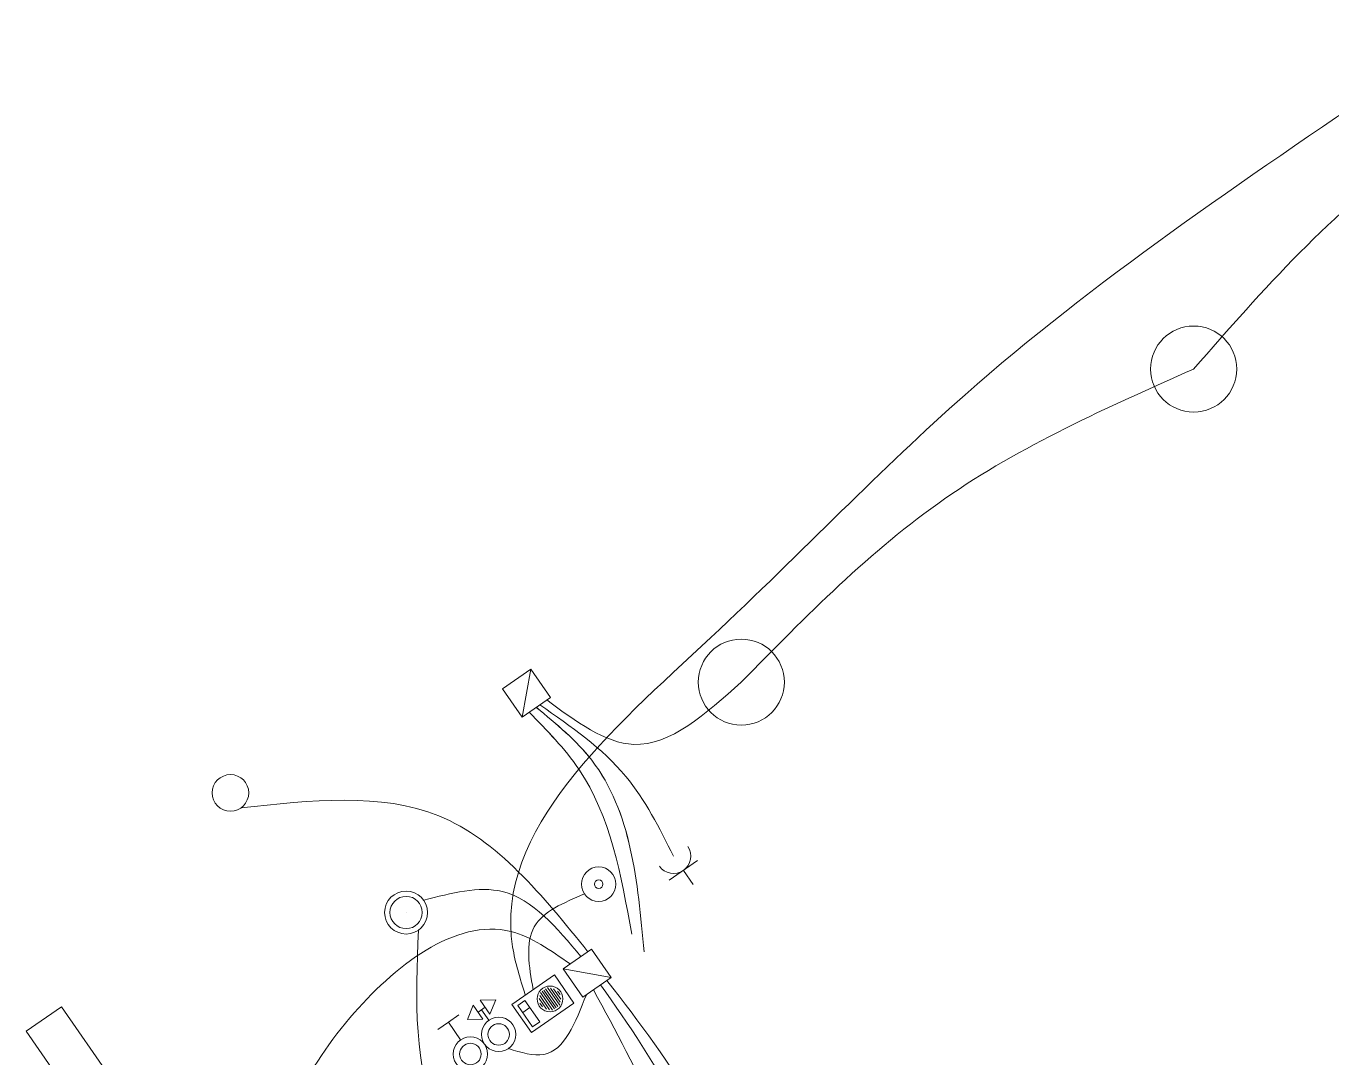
# Model space of a CAD drawing. Header units: metres. Extents: x 2747662.9 to 2747731.3, y 1250221.9 to 1250283.3.
# Drawn here: x 2747668.22 to 2747674.29, y 1250249.6 to 1250254.4 of the extents above; entities that cross this region are included whole.
import ezdxf

# ---------------------------------------------------------------- set-up
doc = ezdxf.new("R2010")
doc.units = ezdxf.units.M
doc.header["$MEASUREMENT"] = 0
doc.layers.add('___elektro', color=7, linetype='Continuous')
doc.layers.add('___sanitär', color=7, linetype='Continuous')

msp = doc.modelspace()

# ---------------------------------------------------------------- linework, layer by layer
at = {"layer": '___elektro', "color": 30, "linetype": 'Continuous', "lineweight": 0, "true_color": 0xff8d1c}
for p, q in [((2747670.5621, 1250251.4083), (2747670.4306, 1250251.3172)), ((2747670.5217, 1250251.1857), (2747670.5621, 1250251.4083)), ((2747670.5457, 1250251.3969), (2747670.5457, 1250251.3969)), ((2747670.6533, 1250251.2768), (2747670.5621, 1250251.4083)), ((2747670.5735, 1250251.3918), (2747670.5736, 1250251.3919)), ((2747670.4471, 1250251.3286), (2747670.4471, 1250251.3286)), ((2747670.4635, 1250251.34), (2747670.4635, 1250251.34)), ((2747670.4799, 1250251.3513), (2747670.48, 1250251.3514)), ((2747670.4964, 1250251.3627), (2747670.4964, 1250251.3628)), ((2747670.5128, 1250251.3741), (2747670.5129, 1250251.3742)), ((2747670.5293, 1250251.3855), (2747670.5293, 1250251.3855)), ((2747670.5849, 1250251.3754), (2747670.585, 1250251.3754)), ((2747670.5963, 1250251.359), (2747670.5964, 1250251.359)), ((2747670.6077, 1250251.3425), (2747670.6077, 1250251.3426)), ((2747670.4306, 1250251.3172), (2747670.5217, 1250251.1857)), ((2747670.442, 1250251.3007), (2747670.442, 1250251.3008)), ((2747670.4534, 1250251.2843), (2747670.4534, 1250251.2843)), ((2747670.4648, 1250251.2679), (2747670.4648, 1250251.2679)), ((2747670.5217, 1250251.1857), (2747670.6533, 1250251.2768)), ((2747670.6191, 1250251.3261), (2747670.6191, 1250251.3261)), ((2747670.6305, 1250251.3096), (2747670.6305, 1250251.3097)), ((2747670.6419, 1250251.2932), (2747670.6419, 1250251.2932)), ((2747670.4762, 1250251.2514), (2747670.4762, 1250251.2514)), ((2747670.4876, 1250251.235), (2747670.4876, 1250251.235)), ((2747670.4989, 1250251.2185), (2747670.499, 1250251.2186)), ((2747670.5546, 1250251.2084), (2747670.5546, 1250251.2085)), ((2747670.571, 1250251.2198), (2747670.5711, 1250251.2198)), ((2747670.5875, 1250251.2312), (2747670.5875, 1250251.2312)), ((2747670.6039, 1250251.2426), (2747670.604, 1250251.2426)), ((2747670.6204, 1250251.254), (2747670.6204, 1250251.254)), ((2747670.6368, 1250251.2654), (2747670.6369, 1250251.2654)), ((2747670.5103, 1250251.2021), (2747670.5104, 1250251.2021)), ((2747670.5382, 1250251.197), (2747670.5382, 1250251.1971)), ((2747669.1176, 1250250.9034), (2747669.1176, 1250250.9034)), ((2747669.2359, 1250250.8819), (2747669.2359, 1250250.8819)), ((2747669.0961, 1250250.7851), (2747669.0962, 1250250.7851)), ((2747669.2144, 1250250.7636), (2747669.2144, 1250250.7637)), ((2747669.2144, 1250250.7636), (2747669.2144, 1250250.7637)), ((2747669.2144, 1250250.7636), (2747669.2144, 1250250.7637)), ((2747671.2051, 1250250.4274), (2747671.3367, 1250250.5185)), ((2747670.8319, 1250250.4745), (2747670.8319, 1250250.4745)), ((2747670.9432, 1250250.4542), (2747670.9432, 1250250.4543)), ((2747671.2709, 1250250.4729), (2747671.3164, 1250250.4071)), ((2747669.9253, 1250250.3591), (2747669.9253, 1250250.3591)), ((2747670.8117, 1250250.3631), (2747670.8117, 1250250.3632)), ((2747671.3164, 1250250.4071), (2747671.3165, 1250250.4072)), ((2747671.3164, 1250250.4071), (2747671.3165, 1250250.4072)), ((2747670.0644, 1250250.3338), (2747670.0645, 1250250.3338)), ((2747670.923, 1250250.3429), (2747670.923, 1250250.343)), ((2747669.9822, 1250250.2769), (2747669.9823, 1250250.2769)), ((2747669.9, 1250250.2199), (2747669.9001, 1250250.2199)), ((2747669.9, 1250250.2199), (2747669.9001, 1250250.2199)), ((2747670.0392, 1250250.1946), (2747670.0392, 1250250.1947)), ((2747670.844, 1250250.1059), (2747670.7125, 1250250.0148)), ((2747670.7782, 1250250.0603), (2747670.7783, 1250250.0603)), ((2747670.7947, 1250250.0717), (2747670.7947, 1250250.0717)), ((2747670.8111, 1250250.0831), (2747670.8111, 1250250.0831)), ((2747670.8275, 1250250.0945), (2747670.8276, 1250250.0945)), ((2747670.9351, 1250249.9743), (2747670.844, 1250250.1059)), ((2747670.8554, 1250250.0894), (2747670.8554, 1250250.0895)), ((2747670.8668, 1250250.073), (2747670.8668, 1250250.073)), ((2747670.8781, 1250250.0566), (2747670.8782, 1250250.0566)), ((2747670.7125, 1250250.0148), (2747670.8036, 1250249.8832)), ((2747670.7125, 1250250.0148), (2747670.9351, 1250249.9743)), ((2747670.7238, 1250249.9983), (2747670.7239, 1250249.9984)), ((2747670.7289, 1250250.0262), (2747670.7289, 1250250.0262)), ((2747670.7453, 1250250.0375), (2747670.7454, 1250250.0376)), ((2747670.7618, 1250250.0489), (2747670.7618, 1250250.049)), ((2747670.8895, 1250250.0401), (2747670.8896, 1250250.0401)), ((2747670.9009, 1250250.0237), (2747670.901, 1250250.0237)), ((2747670.9123, 1250250.0072), (2747670.9124, 1250250.0073)), ((2747670.6713, 1250249.9863), (2747670.4741, 1250249.8496)), ((2747670.7625, 1250249.8548), (2747670.6713, 1250249.9863)), ((2747670.7352, 1250249.9819), (2747670.7353, 1250249.9819)), ((2747670.7466, 1250249.9654), (2747670.7467, 1250249.9655)), ((2747670.758, 1250249.949), (2747670.758, 1250249.949)), ((2747670.7694, 1250249.9326), (2747670.7694, 1250249.9326)), ((2747670.8036, 1250249.8832), (2747670.9351, 1250249.9743)), ((2747670.8858, 1250249.9402), (2747670.8858, 1250249.9402)), ((2747670.9022, 1250249.9516), (2747670.9022, 1250249.9516)), ((2747670.9186, 1250249.963), (2747670.9187, 1250249.963)), ((2747670.9237, 1250249.9908), (2747670.9237, 1250249.9908)), ((2747670.5891, 1250249.9294), (2747670.5892, 1250249.9294)), ((2747670.6012, 1250249.8769), (2747670.6353, 1250249.8275)), ((2747670.6037, 1250249.8908), (2747670.6493, 1250249.825)), ((2747670.6062, 1250249.9047), (2747670.6632, 1250249.8225)), ((2747670.6144, 1250249.9104), (2747670.6714, 1250249.8282)), ((2747670.6227, 1250249.9161), (2747670.6796, 1250249.8339)), ((2747670.6309, 1250249.9218), (2747670.6878, 1250249.8396)), ((2747670.6391, 1250249.9275), (2747670.6961, 1250249.8453)), ((2747670.653, 1250249.9249), (2747670.6986, 1250249.8592)), ((2747670.6669, 1250249.9224), (2747670.7011, 1250249.8731)), ((2747670.6865, 1250249.9117), (2747670.6979, 1250249.8952)), ((2747670.7169, 1250249.9205), (2747670.7169, 1250249.9206)), ((2747670.7808, 1250249.9161), (2747670.7808, 1250249.9161)), ((2747670.7922, 1250249.8997), (2747670.7922, 1250249.8997)), ((2747670.82, 1250249.8946), (2747670.82, 1250249.8947)), ((2747670.8364, 1250249.906), (2747670.8365, 1250249.906)), ((2747670.8529, 1250249.9174), (2747670.8529, 1250249.9174)), ((2747670.8693, 1250249.9288), (2747670.8694, 1250249.9288)), ((2747670.2673, 1250249.7794), (2747670.2938, 1250249.8464)), ((2747670.3394, 1250249.7807), (2747670.2938, 1250249.8464)), ((2747670.3166, 1250249.8135), (2747670.3495, 1250249.8363)), ((2747670.3988, 1250249.8705), (2747670.3267, 1250249.8692)), ((2747670.3722, 1250249.8034), (2747670.3267, 1250249.8692)), ((2747670.333, 1250249.8249), (2747670.3672, 1250249.7756)), ((2747670.3988, 1250249.8705), (2747670.3722, 1250249.8034)), ((2747670.4741, 1250249.8496), (2747670.5652, 1250249.7181)), ((2747670.5247, 1250249.8117), (2747670.5575, 1250249.8345)), ((2747670.5652, 1250249.7181), (2747670.7625, 1250249.8548)), ((2747670.6043, 1250249.8547), (2747670.6157, 1250249.8383)), ((2747670.1787, 1250249.7667), (2747670.1294, 1250249.7325)), ((2747670.1787, 1250249.7667), (2747670.228, 1250249.8009)), ((2747670.2357, 1250249.6845), (2747670.1787, 1250249.7667)), ((2747670.2673, 1250249.7794), (2747670.3394, 1250249.7807)), ((2747670.3672, 1250249.7756), (2747670.3672, 1250249.7756)), ((2747670.4785, 1250249.7554), (2747670.4786, 1250249.7554)), ((2747670.5196, 1250249.7839), (2747670.5197, 1250249.7839)), ((2747670.6803, 1250249.7978), (2747670.6803, 1250249.7979)), ((2747670.2357, 1250249.6845), (2747670.2357, 1250249.6845)), ((2747670.347, 1250249.6643), (2747670.347, 1250249.6643)), ((2747670.347, 1250249.6643), (2747670.347, 1250249.6643)), ((2747670.4583, 1250249.6441), (2747670.4583, 1250249.6441))]:
    msp.add_line(p, q, dxfattribs=at)
msp.add_lwpolyline([(2747670.5019, 1250249.8446), (2747670.5702, 1250249.7459), (2747670.6031, 1250249.7687), (2747670.5348, 1250249.8674)], close=True, dxfattribs=at)
for centre, radius in [((2747673.6427, 1250252.8047), 0.2), ((2747671.5403, 1250251.3484), 0.2), ((2747669.166, 1250250.8335), 0.085), ((2747670.8774, 1250250.4087), 0.08), ((2747670.8774, 1250250.4087), 0.02), ((2747669.9822, 1250250.2769), 0.1), ((2747669.9822, 1250250.2769), 0.075), ((2747670.6511, 1250249.875), 0.06), ((2747670.4127, 1250249.7098), 0.08), ((2747670.4127, 1250249.7098), 0.05), ((2747670.2812, 1250249.6187), 0.08), ((2747670.2812, 1250249.6187), 0.05)]:
    msp.add_circle(centre, radius, dxfattribs=at)
msp.add_arc((2747671.2253, 1250250.5387), 0.08, 214.7099, 34.70989, dxfattribs=at)
for points, knots in [([(2747675.9455, 1250254.3998), (2747675.5027, 1250254.235), (2747675.0599, 1250254.0702), (2747674.6816, 1250253.8117), (2747674.289, 1250253.5434), (2747673.9658, 1250253.174), (2747673.6427, 1250252.8047)], [0, 0, 0, 0, 1, 1, 1, 2, 2, 2, 2]), ([(2747670.5363, 1250249.8926), (2747670.5127, 1250249.9678), (2747670.4891, 1250250.0431), (2747670.4773, 1250250.1169), (2747670.3903, 1250250.6606), (2747670.9413, 1250251.1281), (2747671.3979, 1250251.5554), (2747671.835, 1250251.9645), (2747672.1857, 1250252.3368), (2747672.5801, 1250252.6849), (2747673.176, 1250253.2108), (2747673.8717, 1250253.6815), (2747674.5674, 1250254.1523)], [0, 0, 0, 0, 1, 1, 1, 2, 2, 2, 3, 3, 3, 4, 4, 4, 4]), ([(2747673.6427, 1250252.8047), (2747673.241, 1250252.6263), (2747672.8393, 1250252.448), (2747672.4853, 1250252.2011), (2747672.1401, 1250251.9603), (2747671.8402, 1250251.6543), (2747671.5403, 1250251.3484)], [0, 0, 0, 0, 1, 1, 1, 2, 2, 2, 2]), ([(2747671.5403, 1250251.3484), (2747671.375, 1250251.2003), (2747671.2097, 1250251.0523), (2747671.0404, 1250251.059), (2747670.9075, 1250251.0642), (2747670.7722, 1250251.1648), (2747670.6368, 1250251.2654)], [0, 0, 0, 0, 1, 1, 1, 2, 2, 2, 2]), ([(2747670.5546, 1250251.2086), (2747670.6375, 1250251.1238), (2747670.7205, 1250251.039), (2747670.7848, 1250250.9437), (2747670.9325, 1250250.7249), (2747670.9818, 1250250.4506), (2747671.0311, 1250250.1764)], [0, 0, 0, 0, 1, 1, 1, 2, 2, 2, 2]), ([(2747670.5546, 1250251.2084), (2747670.6376, 1250251.1237), (2747670.7205, 1250251.0389), (2747670.7848, 1250250.9436), (2747670.9325, 1250250.7248), (2747670.9818, 1250250.4505), (2747671.0312, 1250250.1762)], [0, 0, 0, 0, 1, 1, 1, 2, 2, 2, 2]), ([(2747670.5546, 1250251.2084), (2747670.6376, 1250251.1237), (2747670.7205, 1250251.0389), (2747670.7848, 1250250.9436), (2747670.9325, 1250250.7248), (2747670.9818, 1250250.4505), (2747671.0312, 1250250.1762)], [0, 0, 0, 0, 1, 1, 1, 2, 2, 2, 2]), ([(2747670.5874, 1250251.2313), (2747670.6809, 1250251.1539), (2747670.7743, 1250251.0764), (2747670.845, 1250250.9854), (2747671.0284, 1250250.7491), (2747671.0585, 1250250.4213), (2747671.0885, 1250250.0935)], [0, 0, 0, 0, 1, 1, 1, 2, 2, 2, 2]), ([(2747670.5875, 1250251.2312), (2747670.6809, 1250251.1538), (2747670.7743, 1250251.0763), (2747670.845, 1250250.9853), (2747671.0285, 1250250.749), (2747671.0585, 1250250.4212), (2747671.0885, 1250250.0934)], [0, 0, 0, 0, 1, 1, 1, 2, 2, 2, 2]), ([(2747670.5875, 1250251.2312), (2747670.6809, 1250251.1538), (2747670.7743, 1250251.0763), (2747670.845, 1250250.9853), (2747671.0285, 1250250.749), (2747671.0585, 1250250.4212), (2747671.0885, 1250250.0934)], [0, 0, 0, 0, 1, 1, 1, 2, 2, 2, 2]), ([(2747671.2253, 1250250.5387), (2747671.1596, 1250250.6697), (2747671.0939, 1250250.8007), (2747671.0031, 1250250.9102), (2747670.8942, 1250251.0416), (2747670.749, 1250251.1421), (2747670.6039, 1250251.2426)], [0, 0, 0, 0, 1, 1, 1, 2, 2, 2, 2]), ([(2747669.2144, 1250250.7636), (2747669.5407, 1250250.7994), (2747669.8671, 1250250.8352), (2747670.1341, 1250250.7266), (2747670.4063, 1250250.6159), (2747670.6169, 1250250.3552), (2747670.8275, 1250250.0945)], [0, 0, 0, 0, 1, 1, 1, 2, 2, 2, 2]), ([(2747670.0644, 1250250.3338), (2747670.1924, 1250250.3674), (2747670.3203, 1250250.4009), (2747670.4302, 1250250.3743), (2747670.5716, 1250250.3399), (2747670.6831, 1250250.2058), (2747670.7947, 1250250.0717)], [0, 0, 0, 0, 1, 1, 1, 2, 2, 2, 2]), ([(2747670.5727, 1250249.918), (2747670.5539, 1250250.0269), (2747670.5352, 1250250.1358), (2747670.5779, 1250250.2107), (2747670.6186, 1250250.2821), (2747670.7151, 1250250.3226), (2747670.8117, 1250250.3631)], [0, 0, 0, 0, 1, 1, 1, 2, 2, 2, 2]), ([(2747669.2645, 1250248.9627), (2747669.3808, 1250249.2424), (2747669.4971, 1250249.5222), (2747669.7214, 1250249.7872), (2747669.9234, 1250250.0259), (2747670.213, 1250250.2526), (2747670.4694, 1250250.1886), (2747670.5644, 1250250.1648), (2747670.6549, 1250250.1012), (2747670.7453, 1250250.0375)], [0, 0, 0, 0, 1, 1, 1, 2, 2, 2, 3, 3, 3, 3]), ([(2747671.152, 1250248.5934), (2747670.7274, 1250248.7813), (2747670.3027, 1250248.9692), (2747670.1352, 1250249.3087), (2747670.0151, 1250249.5521), (2747670.0271, 1250249.8734), (2747670.0392, 1250250.1946)], [0, 0, 0, 0, 1, 1, 1, 2, 2, 2, 2]), ([(2747672.1133, 1250248.1855), (2747672.0813, 1250248.1868), (2747672.0494, 1250248.1881), (2747672.019, 1250248.1921), (2747671.5746, 1250248.2503), (2747671.4614, 1250248.8875), (2747671.2528, 1250249.342), (2747671.1468, 1250249.5728), (2747671.0163, 1250249.7565), (2747670.8858, 1250249.9402)], [0, 0, 0, 0, 1, 1, 1, 2, 2, 2, 3, 3, 3, 3]), ([(2747671.8682, 1250248.434), (2747671.822, 1250248.4892), (2747671.7758, 1250248.5443), (2747671.734, 1250248.6024), (2747671.5683, 1250248.8325), (2747671.4722, 1250249.1078), (2747671.3343, 1250249.3569), (2747671.2155, 1250249.5713), (2747671.0657, 1250249.7661), (2747670.9158, 1250249.961)], [0, 0, 0, 0, 1, 1, 1, 2, 2, 2, 3, 3, 3, 3]), ([(2747668.3806, 1250246.2203), (2747668.5955, 1250246.4091), (2747668.8105, 1250246.5978), (2747669.033, 1250246.7631), (2747669.398, 1250247.0341), (2747669.7835, 1250247.2421), (2747670.2443, 1250247.4487), (2747670.6921, 1250247.6494), (2747671.2111, 1250247.8488), (2747671.3268, 1250248.2593), (2747671.3658, 1250248.3981), (2747671.3588, 1250248.561), (2747671.3346, 1250248.7164), (2747671.266, 1250249.1564), (2747671.0594, 1250249.5369), (2747670.8529, 1250249.9174)], [0, 0, 0, 0, 1, 1, 1, 2, 2, 2, 3, 3, 3, 4, 4, 4, 5, 5, 5, 5]), ([(2747670.4583, 1250249.6441), (2747670.5166, 1250249.626), (2747670.5749, 1250249.608), (2747670.6222, 1250249.6166), (2747670.7192, 1250249.6343), (2747670.7696, 1250249.7644), (2747670.82, 1250249.8946)], [0, 0, 0, 0, 1, 1, 1, 2, 2, 2, 2])]:
    msp.add_open_spline(points, degree=3, knots=knots, dxfattribs=at)
at = {"layer": '___sanitär', "color": 106, "linetype": 'Continuous', "lineweight": 0, "true_color": 0x008a1e}
for p, q in [((2747668.3806, 1250249.8389), (2747668.2162, 1250249.725)), ((2747668.3806, 1250249.8389), (2747668.2162, 1250249.725)), ((2747668.3806, 1250249.8389), (2747668.3806, 1250249.8389)), ((2747668.3806, 1250249.8389), (2747668.6083, 1250249.5101)), ((2747668.6083, 1250249.5101), (2747668.3806, 1250249.8389)), ((2747668.2162, 1250249.725), (2747668.2162, 1250249.7251)), ((2747668.2162, 1250249.725), (2747668.4439, 1250249.3962)), ((2747668.4439, 1250249.3962), (2747668.2162, 1250249.725))]:
    msp.add_line(p, q, dxfattribs=at)

doc.saveas('drawing.dxf')
